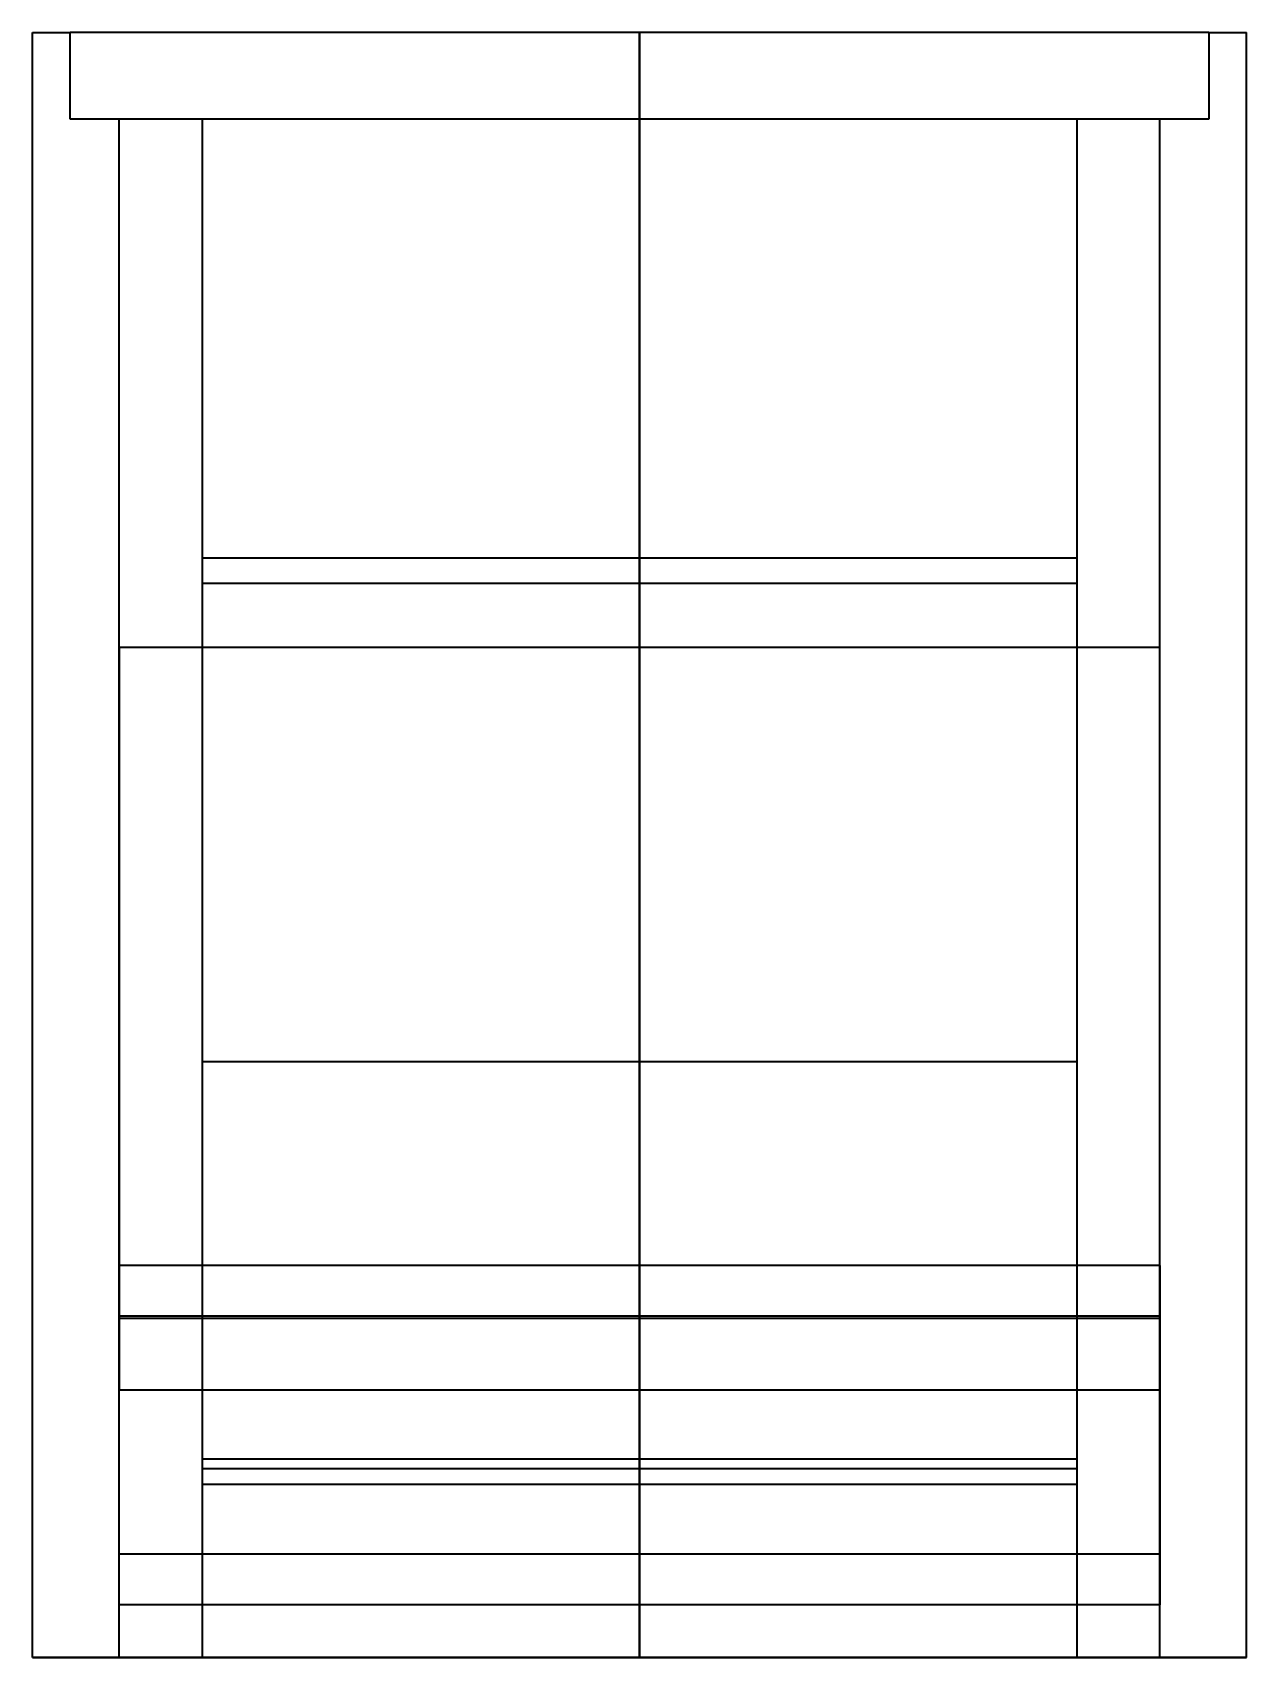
# Model space of a CAD drawing. Header units: millimetres. Extents: x -161 to 161, y 0 to 431.
import ezdxf
from ezdxf.lldxf.tags import DXFTag

# ---------------------------------------------------------------- set-up
doc = ezdxf.new("R2010")
doc.units = ezdxf.units.MM
for name, color, linetype in [('Back$20', 7, 'Continuous'), ('Back$21', 7, 'Continuous'), ('Bottom$5', 7, 'Continuous'), ('Front$1', 7, 'Continuous'), ('Front$10', 7, 'Continuous'), ('Front$11', 7, 'Continuous'), ('Front$12', 7, 'Continuous'), ('Front$17', 7, 'Continuous'), ('Front$2', 7, 'Continuous'), ('Front$3', 7, 'Continuous'), ('Front$8', 7, 'Continuous'), ('Front$9', 7, 'Continuous'), ('Left$14', 7, 'Continuous'), ('Left$22', 7, 'Continuous'), ('Left$23', 7, 'Continuous'), ('Left$4', 7, 'Continuous'), ('ORTHO$24', 7, 'Continuous'), ('Right$13', 7, 'Continuous'), ('Top$16', 7, 'Continuous'), ('Top$18', 7, 'Continuous'), ('Top$19', 7, 'Continuous'), ('Top$6', 7, 'Continuous'), ('Top$7', 7, 'Continuous')]:
    doc.layers.add(name, color=color, linetype=linetype)
tags = doc.linetypes.add('DASHED', pattern=[25.72, 12.86, -12.86]).pattern_tags.tags
tags[6:7] = [DXFTag(74, 4), DXFTag(75, 0), DXFTag(340, '0'), DXFTag(46, 0.0), DXFTag(50, 0.0), DXFTag(44, 0.0), DXFTag(45, 0.0)]
tags[4:5] = [DXFTag(74, 4), DXFTag(75, 0), DXFTag(340, '0'), DXFTag(46, 0.0), DXFTag(50, 0.0), DXFTag(44, 0.0), DXFTag(45, 0.0)]

msp = doc.modelspace()

# ---------------------------------------------------------------- linework, layer by layer
at = {"layer": 'Back$20', "color": 18, "linetype": 'Continuous', "lineweight": 35}
for p, q in [((-128, 0, -60), (-151, 0, -60)), ((-151, 0), (-151, 0, -60)), ((-128, 0), (-151, 0)), ((128, 0, -60), (-128, 0, -60)), ((-128, 0), (-128, 0, -60)), ((128, 0), (-128, 0)), ((128, 0), (128, 0, -60)), ((151, 0), (128, 0)), ((151, 0, -60), (128, 0, -60)), ((151, 0), (151, 0, -60))]:
    msp.add_line(p, q, dxfattribs=at)
at = {"layer": 'Back$21', "color": 18, "linetype": 'Continuous', "lineweight": 35}
for p, q in [((-105, 0), (-128, 0)), ((-115, 0, -60), (-128, 0, -60)), ((-128, 0), (-128, 0, -60)), ((-115, 0, -60), (115, 0, -60)), ((-105, 0, -55), (-115, 0, -55)), ((-115, 0, -55), (-115, 0, -60)), ((-105, 0), (-105, 0, -55)), ((105, 0), (-105, 0)), ((105, 0, -55), (-105, 0, -55)), ((115, 0, -55), (105, 0, -55)), ((105, 0), (105, 0, -55)), ((128, 0), (105, 0)), ((115, 0, -55), (115, 0, -60)), ((128, 0, -60), (115, 0, -60)), ((128, 0), (128, 0, -60))]:
    msp.add_line(p, q, dxfattribs=at)
at = {"layer": 'Bottom$5', "color": 18, "linetype": 'Continuous', "lineweight": 35}
for p, q in [((-161, 431), (-151, 431)), ((151, 431), (151, 408)), ((151, 431), (161, 431)), ((-161, 0), (-161, 431)), ((151, 431), (-151, 431)), ((-151, 408), (-151, 431)), ((161, 0), (161, 431)), ((-138, 408), (-151, 408)), ((138, 408), (-138, 408)), ((-138, 0), (-138, 408)), ((151, 408), (138, 408)), ((138, 0), (138, 408)), ((-161, 0), (-138, 0)), ((-138, 0), (138, 0)), ((138, 0), (161, 0))]:
    msp.add_line(p, q, dxfattribs=at)
at = {"layer": 'Front$1', "color": 18, "linetype": 'Continuous', "lineweight": 35}
for p, q in [((151, 0, 366), (-151, 0, 366)), ((-151, 0, -366), (151, 0, -366)), ((-151, 0, 366), (-151, 0, -366)), ((151, 0, -366), (151, 0, 366))]:
    msp.add_line(p, q, dxfattribs=at)
at = {"layer": 'Front$10', "color": 18, "linetype": 'Continuous', "lineweight": 35}
for p, q in [((-151, 0, 181), (-151, 0, -181)), ((151, 0, 181), (-151, 0, 181)), ((-151, 0, -181), (151, 0, -181)), ((151, 0, -181), (151, 0, 181))]:
    msp.add_line(p, q, dxfattribs=at)
at = {"layer": 'Front$10', "color": 18, "linetype": 'Continuous', "lineweight": 35, "extrusion": (0, -1, 0)}
for centre in [(-82.5, -137), (-27.5, -137), (27.5, -137), (82.5, -137)]:
    msp.add_circle(centre, 15, dxfattribs=at)
at = {"layer": 'Front$11', "color": 18, "linetype": 'Continuous', "lineweight": 35}
for p, q in [((-161, 0, 191), (161, 0, 191)), ((-161, 0, -191), (-161, 0, 191)), ((161, 0, -191), (-161, 0, -191)), ((-43.5, 0, -120), (-43.5, 0, -98)), ((-35.85, 0, -120), (-43.5, 0, -120)), ((-43.5, 0, -98), (-35.85, 0, -98)), ((35.85, 0, -98), (43.5, 0, -98)), ((43.5, 0, -120), (35.85, 0, -120)), ((43.5, 0, -98), (43.5, 0, -120)), ((161, 0, 191), (161, 0, -191))]:
    msp.add_line(p, q, dxfattribs=at)
at = {"layer": 'Front$11', "color": 18, "linetype": 'Continuous', "lineweight": 35, "extrusion": (0, -1, 0)}
msp.add_circle((0, 76), 73.8, dxfattribs=at)
at = {"layer": 'Front$11', "color": 18, "linetype": 'Continuous', "lineweight": 35, "extrusion": (0, 1, 0)}
msp.add_circle((0, -109), 55.75, dxfattribs=at)
for start, end in [(197.0576, 342.9424), (17.0576, 162.9424)]:
    msp.add_arc((0, -109), 37.5, start, end, dxfattribs=at)
at = {"layer": 'Front$12', "color": 18, "linetype": 'Continuous', "lineweight": 35}
for p, q in [((161, 0, 191), (-161, 0, 191)), ((-161, 0, 191), (-111, 0, 169)), ((-161, 0, 191), (-161, 0, 2.94)), ((111, 0, 169), (-111, 0, 169)), ((-111, 0, 169), (-111, 0, 3.7)), ((111, 0, 3.7), (111, 0, 169)), ((111, 0, 169), (161, 0, 191)), ((161, 0, 2.94), (161, 0, 191))]:
    msp.add_line(p, q, dxfattribs=at)
at = {"layer": 'Front$12', "color": 18, "linetype": 'Continuous', "lineweight": 35, "extrusion": (0, 1, 0)}
for radius in [88.7, 73.8]:
    msp.add_circle((0, 76), radius, dxfattribs=at)
at = {"layer": 'Front$12', "color": 18, "linetype": 'Continuous', "lineweight": 35, "extrusion": (0, -1, 0)}
for radius, start, end in [(330, 240.7987, 299.2013), (308, 248.8759, 291.1241)]:
    msp.add_arc((0, 291), radius, start, end, dxfattribs=at)
for centre, start_param, end_param in [((-141.41, 0, 291), 4.651385, 4.807144), ((141.41, 0, 291), 4.617634, 4.773393)]:
    msp.add_ellipse(centre, major_axis=(321.38, 0), ratio=0.897998, start_param=start_param, end_param=end_param, dxfattribs=at)
at = {"layer": 'Front$17', "color": 18, "linetype": 'Continuous', "lineweight": 35}
for p, q in [((116, 0, -168), (-116, 0, -168)), ((-116, 0, -23), (-116, 0, -168)), ((116, 0, -23), (-116, 0, -23)), ((116, 0, -23), (116, 0, -168))]:
    msp.add_line(p, q, dxfattribs=at)
at = {"layer": 'Front$2', "color": 18, "linetype": 'Continuous', "lineweight": 35}
for p, q in [((-161, 0, -376), (161, 0, -376)), ((161, 0, 376), (-161, 0, 376)), ((-161, 0, 376), (-161, 0, -376)), ((-100, 0, -331), (-100, 0, -276)), ((-90, 0, -266), (90, 0, -266)), ((90, 0, -341), (-90, 0, -341)), ((100, 0, -276), (100, 0, -331)), ((161, 0, -376), (161, 0, 376))]:
    msp.add_line(p, q, dxfattribs=at)
at = {"layer": 'Front$2', "color": 18, "linetype": 'Continuous', "lineweight": 35, "extrusion": (0, -1, 0)}
msp.add_circle((0, 211), 117.3, dxfattribs=at)
at = {"layer": 'Front$2', "color": 18, "linetype": 'Continuous', "lineweight": 35, "extrusion": (0, 1, 0)}
for centre, start, end in [((90, -276), 0, 90), ((90, -331), 270, 0), ((-90, -276), 90, 180), ((-90, -331), 180, 270)]:
    msp.add_arc(centre, 10, start, end, dxfattribs=at)
at = {"layer": 'Front$3', "color": 18, "linetype": 'Continuous', "lineweight": 35}
for p, q in [((161, 0, 354), (-161, 0, 354)), ((-161, 0, 354), (-161, 0, 376)), ((-161, 0, 376), (161, 0, 376)), ((-161, 0, -376), (-161, 0, -354)), ((161, 0, -376), (-161, 0, -376)), ((-161, 0, -354), (-161, 0, 354)), ((-161, 0, -354), (161, 0, -354)), ((-100, 0, -276), (-100, 0, -331)), ((90, 0, -266), (-90, 0, -266)), ((-90, 0, -341), (90, 0, -341)), ((100, 0, -331), (100, 0, -276)), ((161, 0, 376), (161, 0, 354)), ((161, 0, -354), (161, 0, -376)), ((161, 0, 354), (161, 0, -354))]:
    msp.add_line(p, q, dxfattribs=at)
at = {"layer": 'Front$3', "color": 18, "linetype": 'Continuous', "lineweight": 35, "extrusion": (0, -1, 0)}
for radius in [135.2, 117.3]:
    msp.add_circle((0, 211), radius, dxfattribs=at)
for centre, start, end in [((-90, -276), 90, 180), ((-90, -331), 180, 270), ((90, -276), 0, 90), ((90, -331), 270, 0)]:
    msp.add_arc(centre, 10, start, end, dxfattribs=at)
at = {"layer": 'Front$8', "color": 18, "linetype": 'Continuous', "lineweight": 35}
for p, q in [((-138, 0, 99), (138, 0, 99)), ((138, 0, -233), (-138, 0, -233)), ((-138, 0, -233), (-138, 0, 99)), ((138, 0, 99), (138, 0, -233))]:
    msp.add_line(p, q, dxfattribs=at)
at = {"layer": 'Front$9', "color": 18, "linetype": 'Continuous', "lineweight": 35}
for p, q in [((138, 0, -11), (-138, 0, -11)), ((138, 0, -353), (-138, 0, -353)), ((-138, 0, -11), (-138, 0, -353)), ((138, 0, -353), (138, 0, -11))]:
    msp.add_line(p, q, dxfattribs=at)
at = {"layer": 'Left$14', "color": 18, "linetype": 'Continuous', "lineweight": 35}
for p, q in [((0, 0, -191), (0, 431, -191)), ((0, 0, 191), (0, 431, 191)), ((0, 431, 181), (0, 431, -181)), ((0, 431, -181), (0, 408, -181)), ((0, 431, -191), (0, 431, -181)), ((0, 431, 191), (0, 431, 181)), ((0, 431, 181), (0, 408, 181)), ((0, 408, -181), (0, 408, -168)), ((0, 408, 168), (0, 0, 168)), ((0, 408, 168), (0, 408, -168)), ((0, 408, 181), (0, 408, 168)), ((0, 408, -168), (0, 0, -168)), ((0, 0, -168), (0, 0, -191)), ((0, 0, 168), (0, 0, 191)), ((0, 0, 168), (0, 0, -168))]:
    msp.add_line(p, q, dxfattribs=at)
at = {"layer": 'Left$22', "color": 18, "linetype": 'Continuous', "lineweight": 35}
for p, q in [((0, 411, -60), (0, 388, -60)), ((0, 411), (0, 388)), ((0, 411), (0, 411, -60)), ((0, 388, -60), (0, 23, -60)), ((0, 388), (0, 388, -60)), ((0, 388), (0, 23)), ((0, 23, -60), (0, 0, -60)), ((0, 23), (0, 0)), ((0, 23), (0, 23, -60)), ((0, 0), (0, 0, -60))]:
    msp.add_line(p, q, dxfattribs=at)
at = {"layer": 'Left$23', "color": 18, "linetype": 'Continuous', "lineweight": 35}
for p, q in [((0, 388), (0, 365)), ((0, 388), (0, 388, -60)), ((0, 388, -60), (0, 375, -60)), ((0, 36, -60), (0, 375, -60)), ((0, 365, -55), (0, 375, -55)), ((0, 375, -60), (0, 375, -55)), ((0, 365), (0, 46)), ((0, 365), (0, 365, -55)), ((0, 46, -55), (0, 365, -55)), ((0, 46), (0, 23)), ((0, 36, -55), (0, 46, -55)), ((0, 46), (0, 46, -55)), ((0, 36, -60), (0, 36, -55)), ((0, 36, -60), (0, 23, -60)), ((0, 23), (0, 23, -60))]:
    msp.add_line(p, q, dxfattribs=at)
at = {"layer": 'Left$4', "color": 18, "linetype": 'Continuous', "lineweight": 35}
for p, q in [((0, 431, 365), (0, 431, -367)), ((0, 431, 365), (0, 408, 365)), ((0, 408, -367), (0, 431, -367)), ((0, 431, 375), (0, 431, 365)), ((0, 0, 375), (0, 431, 375)), ((0, 431, -367), (0, 431, -377)), ((0, 0, -377), (0, 431, -377)), ((0, 408, 365), (0, 408, 352)), ((0, 408, -354), (0, 408, -367)), ((0, 0, -354), (0, 408, -354)), ((0, 0, 352), (0, 408, 352)), ((0, 408, 352), (0, 408, -354)), ((0, 0, 375), (0, 0, 352)), ((0, 0, -354), (0, 0, -377)), ((0, 0, 352), (0, 0, -354))]:
    msp.add_line(p, q, dxfattribs=at)
at = {"layer": 'ORTHO$24', "color": 1, "linetype": 'Continuous', "lineweight": 35}
for p, q in [((0, 69, -43.33), (0, 308, 47.67)), ((0, 308, 47.67), (0, 308, 68)), ((0, 308, 68), (0, 69, -23)), ((0, 69, -23), (0, 69, -43.33))]:
    msp.add_line(p, q, dxfattribs=at)
at = {"layer": 'Right$13', "color": 18, "linetype": 'Continuous', "lineweight": 35}
for p, q in [((0, 0, -168), (0, 408, -168)), ((0, 408, 168), (0, 408, -168)), ((0, 0, 168), (0, 408, 168)), ((0, 0, 168), (0, 0, -168))]:
    msp.add_line(p, q, dxfattribs=at)
at = {"layer": 'Top$16', "color": 18, "linetype": 'Continuous', "lineweight": 35}
for p, q in [((-116, 50), (-116, 0)), ((116, 50), (-116, 50)), ((116, 50), (116, 0)), ((116, 0), (-116, 0))]:
    msp.add_line(p, q, dxfattribs=at)
at = {"layer": 'Top$18', "color": 18, "linetype": 'Continuous', "lineweight": 35}
for p, q in [((-116, 291.61, 111.03), (-116, 52.61, 20.03)), ((116, 291.61, 111.03), (-116, 291.61, 111.03)), ((116, 291.61, 111.03), (116, 52.61, 20.03)), ((-116, 52.61, 20.03), (-116, 45.85, 17.46)), ((116, 52.61, 20.03), (-116, 52.61, 20.03)), ((116, 52.61, 20.03), (116, 45.85, 17.46)), ((116, 45.85, 17.46), (-116, 45.85, 17.46))]:
    msp.add_line(p, q, dxfattribs=at)
at = {"layer": 'Top$18', "color": 9, "linetype": 'DASHED', "lineweight": 35}
msp.add_line((116, 284.85, 108.46), (-116, 284.85, 108.46), dxfattribs=at)
at = {"layer": 'Top$19', "color": 18, "linetype": 'Continuous', "lineweight": 35}
for p, q in [((116, 408), (-116, 408)), ((-116, 408), (-116, 158)), ((116, 408), (116, 158)), ((116, 158), (-116, 158))]:
    msp.add_line(p, q, dxfattribs=at)
at = {"layer": 'Top$6', "color": 18, "linetype": 'Continuous', "lineweight": 35}
for p, q in [((138, 104, 104), (-138, 104, 104)), ((-138, 90.56, 90.56), (-138, 104, 104)), ((138, 104, 104), (138, 90.56, 90.56)), ((-138, 27.44, 27.44), (-138, 90.56, 90.56)), ((138, 90.56, 90.56), (-138, 90.56, 90.56)), ((138, 90.56, 90.56), (138, 27.44, 27.44)), ((-138, 14, 14), (-138, 27.44, 27.44)), ((138, 27.44, 27.44), (-138, 27.44, 27.44)), ((138, 27.44, 27.44), (138, 14, 14)), ((138, 14, 14), (-138, 14, 14))]:
    msp.add_line(p, q, dxfattribs=at)
at = {"layer": 'Top$7', "color": 18, "linetype": 'Continuous', "lineweight": 35}
for p, q in [((-138, 268), (-138, 90)), ((-138, 268), (138, 268)), ((138, 90), (138, 268)), ((-138, 90), (-138, 71)), ((-138, 90), (138, 90)), ((138, 71), (138, 90)), ((-138, 71), (138, 71))]:
    msp.add_line(p, q, dxfattribs=at)

doc.saveas('drawing.dxf')
